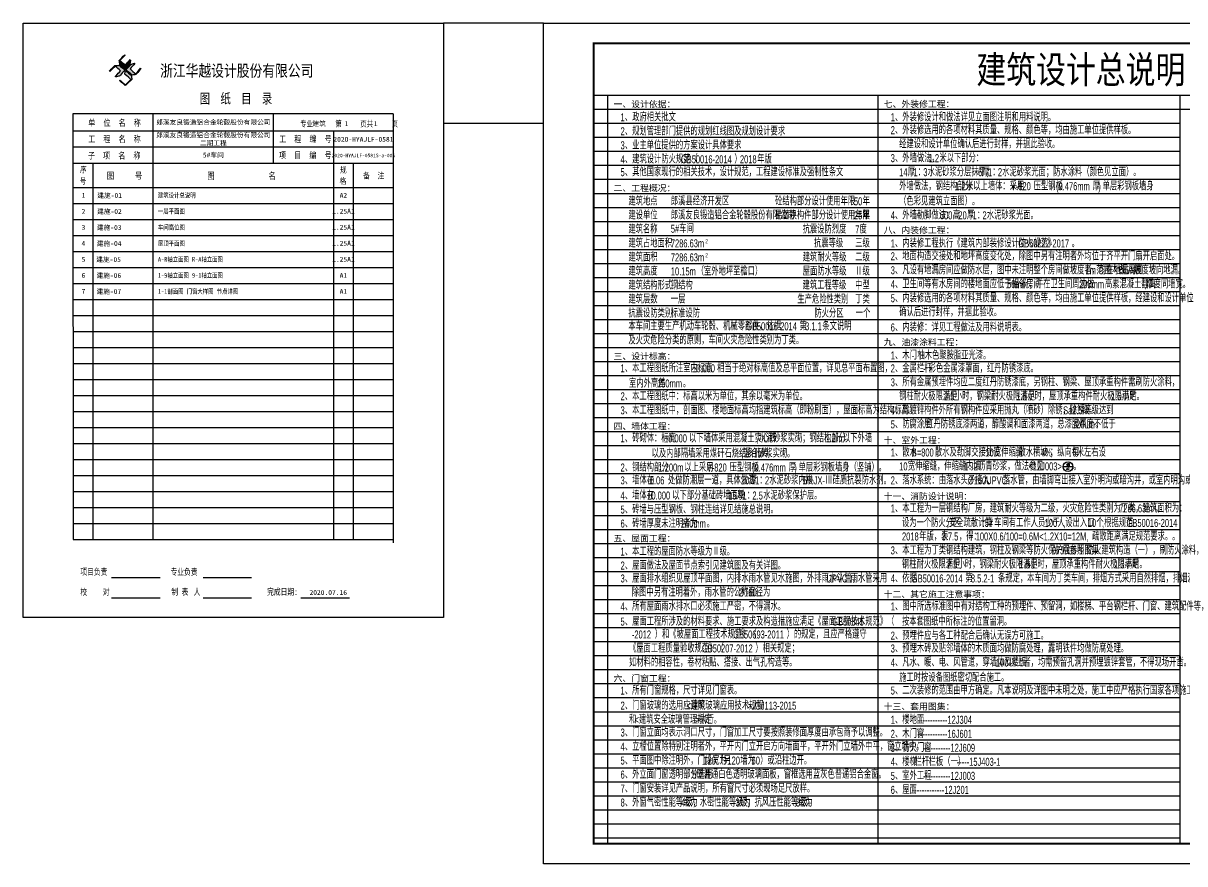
# Model space of a CAD drawing. Extents: x 14591016 to 15383666, y -730593 to -510197.
# Drawn here: x 14591016 to 14649061, y -614943 to -572943 of the extents above; entities that cross this region are included whole.
import ezdxf
from ezdxf.enums import TextEntityAlignment as Align

# ---------------------------------------------------------------- set-up
doc = ezdxf.new("R2010")
doc.units = 0
doc.header["$LTSCALE"] = 1000
doc.header["$MEASUREMENT"] = 0
for name, color, linetype in [('PUB_DIM', 3, 'Continuous'), ('PUB_TEXT', 7, 'Continuous'), ('TK', 4, 'Continuous')]:
    doc.layers.add(name, color=color, linetype=linetype)
doc.styles.add('-宋体', font='', dxfattribs={"width": 0.8})
doc.styles.add('_TCH_LABEL', font='COMPLEX', dxfattribs={"bigfont": 'GBCBIG'})
doc.styles.add('YAYA', font='', dxfattribs={"width": 0.8, "height": 1})
doc.styles.add('图框文字3', font='', dxfattribs={"width": 0.8})
doc.styles.add('图签宋体', font='', dxfattribs={"height": 300})
doc.styles.add('设计说明', font='!TSSDENG', dxfattribs={"width": 0.7, "bigfont": '!HZTXT'})
doc.styles.add('黑体', font='simhei.ttf')
doc.styles.get('-宋体').set_extended_font_data('SimSun')
doc.styles.get('YAYA').set_extended_font_data('SimSun')
doc.styles.get('图框文字3').set_extended_font_data('SimSun')
doc.styles.get('图签宋体').set_extended_font_data('NSimSun')

# ---------------------------------------------------------------- blocks, each defined once
blk = doc.blocks.new('GeYuanFrame_25512836', base_point=(9.34, 2.35))
at = {"layer": 'TK'}
h = blk.add_hatch(color=256, dxfattribs=at)
h.dxf.hatch_style = 2
edge = h.paths.add_edge_path()
edge.add_spline(control_points=[(59.68, 276.88), (59.68, 276.88), (59.68, 276.88), (58.99, 277.46), (58.29, 278.02), (57.63, 278.6), (57.58, 279.3), (57.37, 280), (57.28, 280.71), (58.18, 281.67), (59.11, 282.6), (60.07, 283.5), (60.13, 283.47), (60.17, 283.43), (60.22, 283.39), (59.42, 282.46), (58.48, 281.67), (57.68, 280.73), (58.56, 279.95), (59.47, 279.2), (60.38, 278.45), (61.23, 279.33), (61.99, 280.3), (62.8, 281.22), (63.14, 281.1), (63.02, 280.86), (62.93, 280.48), (62.85, 280.12), (62.8, 279.82), (62.72, 279.46), (62.69, 279.29), (62.66, 279.09), (62.61, 278.95), (62.53, 278.76), (62.24, 278.51), (62.04, 278.27), (61.55, 277.7), (61.14, 277.24), (60.63, 276.63), (60.55, 276.53), (60.38, 276.3), (60.36, 276.3), (60.26, 276.29), (59.77, 276.8), (59.68, 276.88)], knot_values=[-1, 0, 0, 0, 0, 0, 1, 1, 1, 2, 2, 2, 3, 3, 3, 4, 4, 4, 5, 5, 5, 6, 6, 6, 7, 7, 7, 8, 8, 8, 9, 9, 9, 10, 10, 10, 11, 11, 11, 12, 12, 12, 13, 13, 13, 14, 14, 14, 14], degree=3, periodic=0)
h = blk.add_hatch(color=256, dxfattribs=at)
h.dxf.hatch_style = 2
edge = h.paths.add_edge_path()
edge.add_spline(control_points=[(63.92, 279.01), (63.92, 279.01), (63.92, 279.01), (64.28, 279.16), (64.59, 279.31), (64.87, 279.4), (64.98, 279.43), (65.07, 279.35), (65.14, 279.26), (64.37, 278.32), (63.53, 277.44), (62.74, 276.51), (63.66, 275.66), (64.65, 274.86), (65.59, 274.03), (66.42, 274.95), (67.18, 275.93), (67.99, 276.86), (68.1, 276.85), (68.13, 276.76), (68.2, 276.72), (67.55, 275.83), (66.72, 274.94), (65.98, 274.03), (65.86, 273.89), (65.75, 273.71), (65.65, 273.66), (65.42, 273.57), (64.95, 273.59), (64.66, 273.57), (64.33, 273.54), (64.02, 273.51), (63.71, 273.45), (62.84, 274.16), (61.98, 274.94), (61.08, 275.68), (60.97, 275.77), (60.71, 275.95), (60.71, 275.99), (60.71, 276), (60.9, 276.25), (60.98, 276.34), (61.47, 276.92), (61.9, 277.37), (62.39, 277.96), (62.55, 278.16), (62.77, 278.5), (62.95, 278.62), (63.17, 278.77), (63.58, 278.87), (63.92, 279.01)], knot_values=[-1, 0, 0, 0, 0, 0, 1, 1, 1, 2, 2, 2, 3, 3, 3, 4, 4, 4, 5, 5, 5, 6, 6, 6, 7, 7, 7, 8, 8, 8, 9, 9, 9, 10, 10, 10, 11, 11, 11, 12, 12, 12, 13, 13, 13, 14, 14, 14, 15, 15, 15, 16, 16, 16, 16], degree=3, periodic=0)
h = blk.add_hatch(color=256, dxfattribs=at)
h.dxf.hatch_style = 2
edge = h.paths.add_edge_path()
edge.add_spline(control_points=[(55.19, 277.94), (55.19, 277.94), (55.19, 277.94), (54.32, 277.07), (53.5, 276.16), (52.65, 275.27), (52.31, 275.38), (52.58, 275.59), (52.76, 275.79), (53.52, 276.62), (54.41, 277.54), (55.15, 278.29), (55.68, 278.33), (56.35, 278.29), (56.91, 278.31), (57.04, 278.32), (57.2, 278.35), (57.34, 278.31), (57.56, 278.24), (57.82, 277.91), (58.03, 277.73), (58.73, 277.15), (59.48, 276.57), (60.09, 275.97), (59.37, 275.15), (58.62, 274.28), (57.88, 273.41), (57.77, 273.29), (57.64, 273.11), (57.55, 273.06), (57.4, 272.99), (57.18, 272.96), (57.01, 272.91), (56.64, 272.8), (56.31, 272.73), (55.9, 272.62), (55.72, 272.57), (55.45, 272.46), (55.42, 272.64), (55.39, 272.76), (55.62, 272.94), (55.71, 273.04), (56.48, 273.9), (57.25, 274.76), (58.01, 275.6), (57.08, 276.39), (56.15, 277.19), (55.19, 277.94)], knot_values=[-1, 0, 0, 0, 0, 0, 1, 1, 1, 2, 2, 2, 3, 3, 3, 4, 4, 4, 5, 5, 5, 6, 6, 6, 7, 7, 7, 8, 8, 8, 9, 9, 9, 10, 10, 10, 11, 11, 11, 12, 12, 12, 13, 13, 13, 14, 14, 14, 15, 15, 15, 15], degree=3, periodic=0)
h = blk.add_hatch(color=256, dxfattribs=at)
h.dxf.hatch_style = 2
edge = h.paths.add_edge_path()
edge.add_spline(control_points=[(57.65, 270.91), (57.65, 270.91), (57.65, 270.91), (58.57, 270.16), (59.45, 269.35), (60.34, 268.57), (61.32, 269.42), (62.25, 270.32), (63.19, 271.22), (62.4, 271.97), (61.4, 272.8), (60.51, 273.59), (60.4, 273.69), (60.17, 273.85), (60.15, 273.93), (60.1, 274.12), (60.25, 274.58), (60.28, 274.79), (60.34, 275.14), (60.37, 275.45), (60.44, 275.7), (61.45, 274.85), (62.46, 274.01), (63.46, 273.14), (63.49, 272.49), (63.54, 271.85), (63.55, 271.18), (62.67, 270.31), (61.73, 269.45), (60.78, 268.57), (60.66, 268.45), (60.49, 268.24), (60.36, 268.24), (60.16, 268.24), (59.73, 268.73), (59.6, 268.84), (59.1, 269.27), (58.65, 269.67), (58.17, 270.1), (57.94, 270.31), (57.66, 270.48), (57.47, 270.74), (57.5, 270.83), (57.59, 270.85), (57.65, 270.91)], knot_values=[-1, 0, 0, 0, 0, 0, 1, 1, 1, 2, 2, 2, 3, 3, 3, 4, 4, 4, 5, 5, 5, 6, 6, 6, 7, 7, 7, 8, 8, 8, 9, 9, 9, 10, 10, 10, 11, 11, 11, 12, 12, 12, 13, 13, 13, 14, 14, 14, 14], degree=3, periodic=0)
for p, q in [((9.34, 299.35), (219.34, 299.35)), ((9.34, 2.35), (9.34, 299.35)), ((219.34, 299.35), (219.34, 2.35)), ((34.18, 254.13), (34.34, 41.35)), ((194.18, 254.13), (34.18, 254.13)), ((74.34, 41.35), (74.34, 254.13)), ((134.34, 229.35), (134.34, 254.13)), ((194.34, 39.76), (194.34, 254.13)), ((194.34, 245.35), (34.34, 245.35)), ((164.34, 245.35), (164.34, 41.35)), ((194.34, 237.35), (34.34, 237.35)), ((34.34, 229.35), (194.34, 229.35)), ((44.34, 41.35), (44.34, 229.35)), ((174.34, 41.35), (174.34, 229.35)), ((34.34, 217.35), (194.34, 217.35)), ((34.34, 209.35), (194.34, 209.35)), ((34.34, 201.35), (194.34, 201.35)), ((34.34, 193.35), (194.34, 193.35)), ((34.34, 185.35), (194.34, 185.35)), ((34.34, 177.35), (194.34, 177.35)), ((34.34, 169.35), (194.34, 169.35)), ((34.34, 161.35), (194.34, 161.35)), ((34.34, 153.35), (194.34, 153.35)), ((34.34, 145.35), (194.34, 145.35)), ((34.34, 137.35), (194.34, 137.35)), ((34.34, 129.35), (194.34, 129.35)), ((34.34, 121.35), (194.34, 121.35)), ((34.34, 113.35), (194.34, 113.35)), ((34.34, 105.35), (194.34, 105.35)), ((34.34, 97.35), (194.34, 97.35)), ((34.34, 89.35), (194.34, 89.35)), ((34.34, 81.35), (194.34, 81.35)), ((34.34, 73.35), (194.34, 73.35)), ((34.34, 65.35), (194.34, 65.35)), ((34.34, 57.35), (194.34, 57.35)), ((34.34, 49.35), (194.34, 49.35)), ((34.34, 41.35), (194.34, 41.35)), ((53.49, 22.33), (77.69, 22.33)), ((99.24, 22.33), (123.44, 22.33)), ((53.49, 12.21), (77.69, 12.21)), ((99.24, 12.21), (123.44, 12.21)), ((148.13, 12.21), (172.32, 12.21)), ((219.34, 2.35), (9.34, 2.35))]:
    blk.add_line(p, q, dxfattribs=at)
for points in [[(57.28, 280.71), (58.18, 281.67), (59.11, 282.6), (60.07, 283.5)], [(57.63, 278.6), (57.58, 279.3), (57.37, 280), (57.28, 280.71)], [(60.22, 283.39), (59.42, 282.46), (58.48, 281.67), (57.68, 280.73)], [(57.68, 280.73), (58.56, 279.95), (59.47, 279.2), (60.38, 278.45)], [(60.07, 283.5), (60.13, 283.47), (60.17, 283.43), (60.22, 283.39)], [(60.38, 278.45), (61.23, 279.33), (61.99, 280.3), (62.8, 281.22)], [(62.61, 278.95), (62.53, 278.76), (62.24, 278.51), (62.04, 278.27)], [(62.39, 277.96), (62.55, 278.16), (62.77, 278.5), (62.95, 278.62)], [(62.72, 279.46), (62.69, 279.29), (62.66, 279.09), (62.61, 278.95)], [(62.93, 280.48), (62.85, 280.12), (62.8, 279.82), (62.72, 279.46)], [(65.14, 279.26), (64.37, 278.32), (63.53, 277.44), (62.74, 276.51)], [(62.8, 281.22), (63.14, 281.1), (63.02, 280.86), (62.93, 280.48)], [(62.95, 278.62), (63.17, 278.77), (63.58, 278.87), (63.92, 279.01)], [(63.92, 279.01), (64.28, 279.16), (64.59, 279.31), (64.87, 279.4)], [(64.87, 279.4), (64.98, 279.43), (65.07, 279.35), (65.14, 279.26)], [(52.65, 275.27), (52.31, 275.38), (52.58, 275.59), (52.76, 275.79)], [(55.19, 277.94), (54.32, 277.07), (53.5, 276.16), (52.65, 275.27)], [(52.76, 275.79), (53.52, 276.62), (54.41, 277.54), (55.15, 278.29)], [(55.15, 278.29), (55.68, 278.33), (56.35, 278.29), (56.91, 278.31)], [(58.01, 275.6), (57.08, 276.39), (56.15, 277.19), (55.19, 277.94)], [(55.42, 272.64), (55.39, 272.76), (55.62, 272.94), (55.71, 273.04)], [(55.71, 273.04), (56.48, 273.9), (57.25, 274.76), (58.01, 275.6)], [(57.01, 272.91), (56.64, 272.8), (56.31, 272.73), (55.9, 272.62)], [(56.91, 278.31), (57.04, 278.32), (57.2, 278.35), (57.34, 278.31)], [(57.55, 273.06), (57.4, 272.99), (57.18, 272.96), (57.01, 272.91)], [(57.34, 278.31), (57.56, 278.24), (57.82, 277.91), (58.03, 277.73)], [(57.88, 273.41), (57.77, 273.29), (57.64, 273.11), (57.55, 273.06)], [(59.68, 276.88), (58.99, 277.46), (58.29, 278.02), (57.63, 278.6)], [(60.09, 275.97), (59.37, 275.15), (58.62, 274.28), (57.88, 273.41)], [(58.03, 277.73), (58.73, 277.15), (59.48, 276.57), (60.09, 275.97)], [(60.36, 276.3), (60.26, 276.29), (59.77, 276.8), (59.68, 276.88)], [(60.15, 273.93), (60.1, 274.12), (60.25, 274.58), (60.28, 274.79)], [(60.51, 273.59), (60.4, 273.69), (60.17, 273.85), (60.15, 273.93)], [(60.28, 274.79), (60.34, 275.14), (60.37, 275.45), (60.44, 275.7)], [(60.63, 276.63), (60.55, 276.53), (60.38, 276.3), (60.36, 276.3)], [(60.44, 275.7), (61.45, 274.85), (62.46, 274.01), (63.46, 273.14)], [(63.19, 271.22), (62.4, 271.97), (61.4, 272.8), (60.51, 273.59)], [(62.04, 278.27), (61.55, 277.7), (61.14, 277.24), (60.63, 276.63)], [(60.71, 275.99), (60.71, 276), (60.9, 276.25), (60.98, 276.34)], [(61.08, 275.68), (60.97, 275.77), (60.71, 275.95), (60.71, 275.99)], [(60.98, 276.34), (61.47, 276.92), (61.9, 277.37), (62.39, 277.96)], [(63.71, 273.45), (62.84, 274.16), (61.98, 274.94), (61.08, 275.68)], [(62.74, 276.51), (63.66, 275.66), (64.65, 274.86), (65.59, 274.03)], [(63.46, 273.14), (63.49, 272.49), (63.54, 271.85), (63.55, 271.18)], [(64.66, 273.57), (64.33, 273.54), (64.02, 273.51), (63.71, 273.45)], [(65.65, 273.66), (65.42, 273.57), (64.95, 273.59), (64.66, 273.57)], [(65.59, 274.03), (66.42, 274.95), (67.18, 275.93), (67.99, 276.86)], [(65.98, 274.03), (65.86, 273.89), (65.75, 273.71), (65.65, 273.66)], [(68.2, 276.72), (67.55, 275.83), (66.72, 274.94), (65.98, 274.03)], [(67.99, 276.86), (68.1, 276.85), (68.13, 276.76), (68.2, 276.72)], [(55.9, 272.62), (55.72, 272.57), (55.45, 272.46), (55.42, 272.64)], [(57.47, 270.74), (57.5, 270.83), (57.59, 270.85), (57.65, 270.91)], [(58.17, 270.1), (57.94, 270.31), (57.66, 270.48), (57.47, 270.74)], [(57.65, 270.91), (58.57, 270.16), (59.45, 269.35), (60.34, 268.57)], [(59.6, 268.84), (59.1, 269.27), (58.65, 269.67), (58.17, 270.1)], [(60.36, 268.24), (60.16, 268.24), (59.73, 268.73), (59.6, 268.84)], [(60.34, 268.57), (61.32, 269.42), (62.25, 270.32), (63.19, 271.22)], [(60.78, 268.57), (60.66, 268.45), (60.49, 268.24), (60.36, 268.24)], [(63.55, 271.18), (62.67, 270.31), (61.73, 269.45), (60.78, 268.57)]]:
    blk.add_open_spline(points, degree=3, dxfattribs=at)
at = {"layer": 'TK', "style": '-宋体'}
for s, height, width, p in [('浙江华越设计股份有限公司', 5.85, 0.8, (77.74, 272.7)), ('图  纸  目  录', 5, 0.76, (97.54, 259.25)), (' 单  位  名  称', 3.2, 0.78, (39.85, 248)), (' 专业      第     页共     页', 3, 0.76, (145.89, 247.59)), (' 工  程  名  称 ', 3.2, 0.78, (39.81, 239.88)), (' 工  程  编  号', 3.2, 0.78, (135.21, 239.92)), (' 子  项  名  称 ', 3.2, 0.78, (39.67, 231.61)), (' 项  目  编  号', 3.2, 0.78, (135.17, 231.81)), ('序', 3, 0.76, (37.76, 224.72)), ('规', 3, 0.8, (167.67, 224.58)), ('号', 3, 0.76, (37.68, 219.03)), ('图     号', 3.3, 0.8, (51.14, 221.47)), ('图             名', 3.3, 0.8, (101.3, 221.45)), ('格', 3, 0.8, (167.42, 218.97)), ('备  注', 3, 0.8, (179.15, 221.71)), ('项目负责 ', 3.2, 0.75, (37.92, 23.67)), ('专业负责 ', 3.2, 0.75, (82.99, 23.63)), ('校    对', 3.2, 0.75, (37.89, 13.59)), ('制    人', 3.2, 0.75, (83.32, 13.59)), ('表', 3.2, 0.75, (88.47, 13.59)), ('完成日期:', 3.2, 0.75, (131.23, 13.66))]:
    blk.add_text(s, height=height, dxfattribs=dict(at, width=width)).set_placement(p)
at = {"layer": 'TK', "style": '图签宋体'}
for s, p in [('建筑', (153.86, 247.98)), ('1', (170, 247.98)), ('1', (184.53, 248)), ('建施-01', (46.33, 212.1)), ('1', (38.47, 212.15)), ('2', (38.51, 204.15)), ('建施-02', (46.26, 204.1)), ('3', (38.5, 196.15)), ('建施-03', (46.12, 196.1)), ('4', (38.49, 188.15)), ('建施-04', (46.09, 188.1)), ('5', (38.5, 180.15)), ('建施-05', (45.82, 180.1)), ('6', (38.5, 172.15)), ('建施-06', (45.96, 172.1)), ('7', (38.48, 164.15)), ('建施-07', (45.96, 164.1)), ('2020.07.16', (152.39, 13.7))]:
    blk.add_text(s, height=2.4, dxfattribs=at).set_placement(p)
at = {"layer": 'TK'}
for s, insert, char_height, width, attachment_point, style in [('郎溪友良锻造铝合金轮毂股份有限公司', (104.34, 249.74), 2.4, 60.0034, 5, '图签宋体'), ('郎溪友良锻造铝合金轮毂股份有限公司二期工程', (104.34, 241.35), 2.4, 60.0032, 5, '图签宋体'), ('2020-HYAJLF-0581', (179.34, 241.35), 2.4, 30, 5, '图签宋体'), ('5#车间', (104.34, 233.35), 2.4, 60.0031, 5, '图签宋体'), ('2020-HYAJLF-0581S-a-006', (179.34, 233.26), 1.7642, 30, 5, '图签宋体'), ('建筑设计总说明', (76.65, 213.24), 2.4, 87.6958, 4, '图框文字3'), ('A2', (169.34, 213.4), 2.4, 10, 5, '图签宋体'), ('一层平面图', (76.65, 205.24), 2.4, 87.6958, 4, '图框文字3'), ('1.25A1', (169.34, 205.4), 2.4, 10, 5, '图签宋体'), ('车间高位图', (76.65, 197.24), 2.4, 87.6958, 4, '图框文字3'), ('1.25A1', (169.34, 197.4), 2.4, 10, 5, '图签宋体'), ('屋顶平面图', (76.65, 189.24), 2.4, 87.6958, 4, '图框文字3'), ('1.25A1', (169.34, 189.4), 2.4, 10, 5, '图签宋体'), ('A-R轴立面图 R-A轴立面图', (76.65, 181.24), 2.4, 87.6958, 4, '图框文字3'), ('1.25A1', (169.34, 181.4), 2.4, 10, 5, '图签宋体'), ('1-9轴立面图 9-1轴立面图', (76.65, 173.24), 2.4, 87.6958, 4, '图框文字3'), ('A1', (169.34, 173.4), 2.4, 10, 5, '图签宋体'), ('1-1剖面图 门窗大样图 节点详图', (76.65, 165.24), 2.4, 87.6958, 4, '图框文字3'), ('A1', (169.34, 165.4), 2.4, 10, 5, '图签宋体')]:
    blk.add_mtext(s, dxfattribs=dict(at, insert=insert, char_height=char_height, width=width, attachment_point=attachment_point, style=style))
blk = doc.blocks.new('GeYuanFrame_77511424', base_point=(18.76, 4.34))
at = {"layer": 'TK'}
blk.add_line((43.76, 414.34), (602.76, 414.34), dxfattribs=at)
blk.add_lwpolyline([(18.76, 424.34), (612.76, 424.34), (612.76, 4.34), (18.76, 4.34), (18.76, 424.34)], dxfattribs=at)
at = {"layer": 'TK', "const_width": 1}
blk.add_lwpolyline([(602.76, 414.34), (43.76, 414.34), (43.76, 14.34), (602.76, 14.34)], close=True, dxfattribs=at)

msp = doc.modelspace()

# ---------------------------------------------------------------- linework, layer by layer
at = {"ltscale": 0.5}
msp.add_lwpolyline([(14612016.1, -572942.5), (14612016.1, -577942.5), (14617016.1, -577942.5), (14617016.1, -572942.5)], close=True, dxfattribs=at)
at = {"layer": 'Defpoints', "color": 251}
for p, q in [((14619516.1, -576542.5), (14668416.1, -576542.5)), ((14620216.1, -576542.5), (14620216.1, -613942.5)), ((14633716.1, -576542.5), (14633716.1, -613942.5)), ((14648816.1, -576542.5), (14648816.1, -613942.5)), ((14619516.1, -577242.5), (14668416.1, -577242.5)), ((14619516.1, -577942.5), (14648816.1, -577942.5)), ((14619516.1, -578642.5), (14648816.1, -578642.5)), ((14619516.1, -579342.5), (14648816.1, -579342.5)), ((14619516.1, -580042.5), (14648816.1, -580042.5)), ((14619516.1, -580742.5), (14648816.1, -580742.5)), ((14619516.1, -581442.5), (14648816.1, -581442.5)), ((14619516.1, -582142.5), (14648816.1, -582142.5)), ((14619516.1, -582842.5), (14648816.1, -582842.5)), ((14619516.1, -583542.5), (14648816.1, -583542.5)), ((14619516.1, -584242.5), (14648816.1, -584242.5)), ((14619516.1, -584942.5), (14648816.1, -584942.5)), ((14619516.1, -585642.5), (14648816.1, -585642.5)), ((14619516.1, -586342.5), (14648816.1, -586342.5)), ((14619516.1, -587042.5), (14648816.1, -587042.5)), ((14619516.1, -587742.5), (14648816.1, -587742.5)), ((14619516.1, -588442.5), (14648816.1, -588442.5)), ((14619516.1, -589142.5), (14648816.1, -589142.5)), ((14619516.1, -589842.5), (14648816.1, -589842.5)), ((14619516.1, -590542.5), (14648816.1, -590542.5)), ((14619516.1, -591242.5), (14648816.1, -591242.5)), ((14619516.1, -591942.5), (14648816.1, -591942.5)), ((14619516.1, -592642.5), (14648816.1, -592642.5)), ((14619516.1, -593342.5), (14648816.1, -593342.5)), ((14619516.1, -594042.5), (14648816.1, -594042.5)), ((14619516.1, -594742.5), (14648816.1, -594742.5)), ((14619516.1, -595442.5), (14648816.1, -595442.5)), ((14619516.1, -596142.5), (14648816.1, -596142.5)), ((14619516.1, -596842.5), (14648816.1, -596842.5)), ((14619516.1, -597542.5), (14648816.1, -597542.5)), ((14619516.1, -598242.5), (14648816.1, -598242.5)), ((14619516.1, -598942.5), (14648816.1, -598942.5)), ((14619516.1, -599642.5), (14648816.1, -599642.5)), ((14619516.1, -600342.5), (14648816.1, -600342.5)), ((14619516.1, -601042.5), (14648816.1, -601042.5)), ((14619516.1, -601742.5), (14648816.1, -601742.5)), ((14619516.1, -602442.5), (14648816.1, -602442.5)), ((14619516.1, -603142.5), (14648816.1, -603142.5)), ((14619516.1, -603842.5), (14648816.1, -603842.5)), ((14619516.1, -604542.5), (14648816.1, -604542.5)), ((14619516.1, -605242.5), (14648816.1, -605242.5)), ((14619516.1, -605942.5), (14648816.1, -605942.5)), ((14619516.1, -606642.5), (14648816.1, -606642.5)), ((14619516.1, -607342.5), (14648816.1, -607342.5)), ((14619516.1, -608042.5), (14648816.1, -608042.5)), ((14619516.1, -608742.5), (14648816.1, -608742.5)), ((14619516.1, -609442.5), (14648816.1, -609442.5)), ((14619516.1, -610142.5), (14648816.1, -610142.5)), ((14619516.1, -610842.5), (14648816.1, -610842.5)), ((14619516.1, -611542.5), (14648816.1, -611542.5)), ((14619516.1, -612242.5), (14648816.1, -612242.5)), ((14619516.1, -612942.5), (14648816.1, -612942.5)), ((14619516.1, -613642.5), (14648816.1, -613642.5))]:
    msp.add_line(p, q, dxfattribs=at)
at = {"layer": 'PUB_DIM'}
for p in [(14643470.8, -595103.9), (14642980.8, -595103.9), (14642980.8, -595103.9)]:
    msp.add_line(p, (14642980.8, -595103.9), dxfattribs=at)
for centre, radius in [((14643225.8, -595103.9), 245), ((14642980.8, -595103.9), 0)]:
    msp.add_circle(centre, radius, dxfattribs=at)

# ---------------------------------------------------------------- block references
at = {"xscale": 100, "yscale": 100, "zscale": 100}
for name, p in [('GeYuanFrame_25512836', (14591016.1, -602642.5)), ('GeYuanFrame_77511424', (14617016.1, -614942.5))]:
    msp.add_blockref(name, p, dxfattribs=at)

# ---------------------------------------------------------------- texts
at = {"layer": 'PUB_TEXT'}
for s, height, style, width, p in [('建筑设计总说明', 1367.09, 'YAYA', 0.8, (14638646.7, -575942.5)), ('1', 400, '设计说明', 0.7, (14620866.1, -577842.5)), ('、政府相关批文', 400, '设计说明', 0.7, (14621081.5, -577842.5)), ('1', 400, '设计说明', 0.7, (14634366.1, -577842.5)), ('、外装修设计和做法详见立面图注明和用料说明。', 400, '设计说明', 0.7, (14634581.5, -577842.5)), ('、规划管理部门提供的规划红线图及规划设计要求', 400, '设计说明', 0.7, (14621081.5, -578542.5)), ('2', 400, '设计说明', 0.7, (14634366.1, -578485.8)), ('、外装修选用的各项材料其质量、规格、颜色等，均由施工单位提供样板。', 400, '设计说明', 0.7, (14634581.5, -578485.8)), ('2', 400, '设计说明', 0.7, (14620866.1, -578542.5)), ('3', 400, '设计说明', 0.7, (14620866.1, -579242.5)), ('、业主单位提供的方案设计具体要求', 400, '设计说明', 0.7, (14621081.5, -579242.5)), ('经建设和设计单位确认后进行封样，并据此验收。', 400, '设计说明', 0.7, (14634789.5, -579182.7)), ('4', 400, '设计说明', 0.7, (14620866.1, -579942.5)), ('、建筑设计防火规范（', 400, '设计说明', 0.7, (14621081.5, -579942.5)), ('GB50016-2014', 400, '设计说明', 0.7, (14623881.5, -579942.5)), ('）', 400, '设计说明', 0.7, (14626552.3, -579942.5)), ('2018', 400, '设计说明', 0.7, (14626832.3, -579942.5)), ('年版', 400, '设计说明', 0.7, (14627693.8, -579942.5)), ('3', 400, '设计说明', 0.7, (14634366.1, -579885.8)), ('、外墙做法，', 400, '设计说明', 0.7, (14634581.5, -579885.8)), ('1.2', 400, '设计说明', 0.7, (14636261.5, -579885.8)), ('米以下部分：', 400, '设计说明', 0.7, (14636800, -579885.8)), ('5', 400, '设计说明', 0.7, (14620866.1, -580582.7)), ('、其他国家现行的相关技术，设计规范，工程建设标准及强制性条文', 400, '设计说明', 0.7, (14621081.5, -580582.7)), ('14', 400, '设计说明', 0.7, (14634789.5, -580585.8)), ('厚', 400, '设计说明', 0.7, (14635220.2, -580585.8)), ('1', 400, '设计说明', 0.7, (14635500.2, -580585.8)), ('：', 400, '设计说明', 0.7, (14635715.6, -580585.8)), ('3', 400, '设计说明', 0.7, (14635995.6, -580585.8)), ('水泥砂浆分层抹平；', 400, '设计说明', 0.7, (14636211, -580585.8)), ('6', 400, '设计说明', 0.7, (14638731, -580585.8)), ('厚', 400, '设计说明', 0.7, (14638946.4, -580585.8)), ('1', 400, '设计说明', 0.7, (14639226.4, -580585.8)), ('：', 400, '设计说明', 0.7, (14639441.8, -580585.8)), ('2', 400, '设计说明', 0.7, (14639721.8, -580585.8)), ('水泥砂浆光面；防水涂料（颜色见立面）。', 400, '设计说明', 0.7, (14639937.1, -580585.8)), ('外墙做法，钢结构部分', 400, '设计说明', 0.7, (14634789.5, -581285.8)), ('1.2', 400, '设计说明', 0.7, (14637589.5, -581285.8)), ('米以上墙体：采用', 400, '设计说明', 0.7, (14638127.9, -581285.8)), ('V-820', 400, '设计说明', 0.7, (14640367.9, -581285.8)), ('压型钢板', 400, '设计说明', 0.7, (14641509.5, -581285.8)), ('(0.476mm', 400, '设计说明', 0.7, (14642629.5, -581285.8)), ('厚', 400, '设计说明', 0.7, (14644460.2, -581285.8)), (')', 400, '设计说明', 0.7, (14644740.2, -581285.8)), ('单层彩钢板墙身', 400, '设计说明', 0.7, (14644955.6, -581285.8)), ('建筑地点', 400, '设计说明', 0.7, (14621258.3, -582042.5)), ('砼结构部分设计使用年限', 400, '设计说明', 0.7, (14628586, -582042.5)), ('（色彩见建筑立面图）。', 400, '设计说明', 0.7, (14634789.5, -582042.5)), ('建设单位', 400, '设计说明', 0.7, (14621258.3, -582742.5)), ('易替换构件部分设计使用年限', 400, '设计说明', 0.7, (14628586, -582742.5)), ('4', 400, '设计说明', 0.7, (14634366.1, -582742.5)), ('、外墙勒脚做法：', 400, '设计说明', 0.7, (14634581.5, -582742.5)), ('600', 400, '设计说明', 0.7, (14636821.5, -582742.5)), ('高', 400, '设计说明', 0.7, (14637467.7, -582742.5)), ('20', 400, '设计说明', 0.7, (14637747.7, -582742.5)), ('厚', 400, '设计说明', 0.7, (14638178.5, -582742.5)), ('1', 400, '设计说明', 0.7, (14638458.5, -582742.5)), ('：', 400, '设计说明', 0.7, (14638673.8, -582742.5)), ('2', 400, '设计说明', 0.7, (14638953.8, -582742.5)), ('水泥砂浆光面。', 400, '设计说明', 0.7, (14639169.2, -582742.5)), ('建筑名称', 400, '设计说明', 0.7, (14621258.3, -583442.5)), ('抗震设防烈度', 400, '设计说明', 0.7, (14629963.7, -583442.5)), ('建筑占地面积', 400, '设计说明', 0.7, (14621258.3, -584142.5)), ('抗震等级', 400, '设计说明', 0.7, (14630532.6, -584142.5)), ('1', 400, '设计说明', 0.7, (14634366.1, -584142.5)), ('、内装修工程执行《建筑内部装修设计防火规范》', 400, '设计说明', 0.7, (14634581.5, -584142.5)), ('GB50222-2017', 400, '设计说明', 0.7, (14640741.5, -584142.5)), ('建筑面积', 400, '设计说明', 0.7, (14621258.3, -584842.5)), ('建筑耐火等级', 400, '设计说明', 0.7, (14629969.5, -584842.5)), ('2', 400, '设计说明', 0.7, (14634366.1, -584785.8)), ('、地面构造交接处和地坪高度变化处，除图中另有注明者外均位于齐平开门扇开启面处。', 400, '设计说明', 0.7, (14634581.5, -584785.8)), ('。', 400, '设计说明', 0.7, (14643412.3, -584142.5)), ('3', 400, '设计说明', 0.7, (14634366.1, -585485.8)), ('、凡设有地漏房间应做防水层，图中未注明整个房间做坡度者，均在地漏周围', 400, '设计说明', 0.7, (14634581.5, -585485.8)), ('1m', 400, '设计说明', 0.7, (14644101.5, -585485.8)), ('范围内做', 400, '设计说明', 0.7, (14644640, -585485.8)), ('0.5%', 400, '设计说明', 0.7, (14645760, -585485.8)), ('坡度坡向地漏。', 400, '设计说明', 0.7, (14646535.4, -585485.8)), ('建筑高度', 400, '设计说明', 0.7, (14621258.3, -585542.5)), ('屋面防水等级', 400, '设计说明', 0.7, (14629969.2, -585542.5)), ('建筑结构形式', 400, '设计说明', 0.7, (14621258.3, -586242.5)), ('建筑工程等级', 400, '设计说明', 0.7, (14629962, -586242.5)), ('4', 400, '设计说明', 0.7, (14634366.1, -586182.7)), ('、卫生间等有水房间的楼地面应低于相邻房间', 400, '设计说明', 0.7, (14634581.5, -586182.7)), ('50mm', 400, '设计说明', 0.7, (14640181.5, -586182.7)), ('；并在卫生间周边做', 400, '设计说明', 0.7, (14641258.5, -586182.7)), ('200mm', 400, '设计说明', 0.7, (14643778.5, -586182.7)), ('高素混凝土翻高', 400, '设计说明', 0.7, (14645070.8, -586182.7)), (',', 400, '设计说明', 0.7, (14647030.8, -586182.7)), ('厚度同墙宽。', 400, '设计说明', 0.7, (14647138.5, -586182.7)), ('建筑层数', 400, '设计说明', 0.7, (14621258.3, -586942.5)), ('生产危险性类别', 400, '设计说明', 0.7, (14629702.5, -586942.5)), ('5', 400, '设计说明', 0.7, (14634366.1, -586885.8)), ('、内装修选用的各项材料其质量、规格、颜色等，均由施工单位提供样板，经建设和设计单位', 400, '设计说明', 0.7, (14634581.5, -586885.8)), ('抗震设防类别', 400, '设计说明', 0.7, (14621258.3, -587642.5)), ('防火分区', 400, '设计说明', 0.7, (14630553.6, -587642.5)), ('确认后进行封样，并据此验收。', 400, '设计说明', 0.7, (14634789.5, -587582.7)), ('6', 400, '设计说明', 0.7, (14634366.1, -588342.5)), ('、内装修：详见工程做法及用料说明表。', 400, '设计说明', 0.7, (14634581.5, -588342.5)), ('1', 400, '设计说明', 0.7, (14634366.1, -589742.5)), ('、木门', 400, '设计说明', 0.7, (14634581.5, -589742.5)), ('-', 400, '设计说明', 0.7, (14635421.5, -589742.5)), ('柚木色聚胺脂亚光漆。', 400, '设计说明', 0.7, (14635701.5, -589742.5)), ('1', 400, '设计说明', 0.7, (14620866.1, -590385.8)), ('、本工程图纸所注室内标高', 400, '设计说明', 0.7, (14621081.5, -590385.8)), ('%%p0.000', 400, '设计说明', 0.7, (14624441.5, -590385.8)), ('相当于绝对标高值及总平面位置，详见总平面布置图，', 400, '设计说明', 0.7, (14625690.8, -590385.8)), ('2', 400, '设计说明', 0.7, (14634366.1, -590392.1)), ('、金属栏杆', 400, '设计说明', 0.7, (14634581.5, -590392.1)), ('-', 400, '设计说明', 0.7, (14635981.5, -590392.1)), ('彩色金属漆罩面，红丹防锈漆底。', 400, '设计说明', 0.7, (14636261.5, -590392.1)), ('室内外高差', 400, '设计说明', 0.7, (14621289.5, -591142.5)), ('150mm', 400, '设计说明', 0.7, (14622689.5, -591142.5)), ('3', 400, '设计说明', 0.7, (14634366.1, -591085.8)), ('、所有金属预埋件均应二度红丹防锈漆底，另钢柱、钢梁、屋顶承重构件需刷防火涂料，', 400, '设计说明', 0.7, (14634581.5, -591085.8)), ('2', 400, '设计说明', 0.7, (14620866.1, -591785.8)), ('、本工程图纸中：标高以米为单位，其余以毫米为单位。', 400, '设计说明', 0.7, (14621081.5, -591785.8)), ('。', 400, '设计说明', 0.7, (14623981.8, -591142.5)), ('钢柱耐火极限满足', 400, '设计说明', 0.7, (14634789.5, -591785.8)), ('2.5', 400, '设计说明', 0.7, (14637029.5, -591785.8)), ('小时，钢梁耐火极限满足', 400, '设计说明', 0.7, (14637567.9, -591785.8)), ('1.5', 400, '设计说明', 0.7, (14640647.9, -591785.8)), ('小时，屋顶承重构件耐火极限满足', 400, '设计说明', 0.7, (14641186.4, -591785.8)), ('1.0', 400, '设计说明', 0.7, (14645386.4, -591785.8)), ('小时。', 400, '设计说明', 0.7, (14645924.8, -591785.8)), ('、本工程图纸中，剖面图、楼地面标高均指建筑标高（即粉刷面），屋面标高为结构标高。', 400, '设计说明', 0.7, (14621081.5, -592485.8)), ('、除镀锌构件外所有钢构件应采用抛丸（喷砂）除锈，除锈等级达到', 400, '设计说明', 0.7, (14634581.5, -592485.8)), ('级。', 400, '设计说明', 0.7, (14643940, -592485.8)), ('3', 400, '设计说明', 0.7, (14620866.1, -592485.8)), ('4', 400, '设计说明', 0.7, (14634366.1, -592485.8)), ('Sa2.5', 400, '设计说明', 0.7, (14642981.5, -592485.8)), ('5', 400, '设计说明', 0.7, (14634366.1, -593185.8)), ('、防腐涂层', 400, '设计说明', 0.7, (14634581.5, -593185.8)), (':', 400, '设计说明', 0.7, (14635981.5, -593185.8)), ('红丹防锈底漆两道，醇酸调和面漆两道，总漆膜厚度不低于', 400, '设计说明', 0.7, (14636143.1, -593185.8)), ('120um', 400, '设计说明', 0.7, (14643423.1, -593185.8)), ('。', 400, '设计说明', 0.7, (14644596.9, -593185.8)), ('1', 400, '设计说明', 0.7, (14620866.1, -593885.8)), ('、砖砌体：标高', 400, '设计说明', 0.7, (14621081.5, -593885.8)), ('%%p0.000', 400, '设计说明', 0.7, (14623041.5, -593885.8)), ('以下墙体采用混凝土实心砖', 400, '设计说明', 0.7, (14624290.8, -593885.8)), ('水泥砂浆实砌；钢结构部分', 400, '设计说明', 0.7, (14627758.5, -593885.8)), ('1.2m', 400, '设计说明', 0.7, (14631118.5, -593885.8)), ('以下外墙', 400, '设计说明', 0.7, (14631980, -593885.8)), ('以及内部隔墙采用煤矸石烧结多孔砖', 400, '设计说明', 0.7, (14622418.3, -594642.5)), ('混合砂浆实砌。', 400, '设计说明', 0.7, (14627006, -594642.5)), (',', 400, '设计说明', 0.7, (14627650.8, -593885.8)), ('1', 400, '设计说明', 0.7, (14634366.1, -594592.1)), ('、散水', 400, '设计说明', 0.7, (14634581.5, -594592.1)), ('B=800', 400, '设计说明', 0.7, (14635421.5, -594592.1)), ('散水及勒脚交接处设', 400, '设计说明', 0.7, (14636573.8, -594592.1)), ('10', 400, '设计说明', 0.7, (14639093.8, -594592.1)), ('宽伸缩缝', 400, '设计说明', 0.7, (14639524.6, -594592.1)), ('散水横坡', 400, '设计说明', 0.7, (14640752.3, -594592.1)), ('4%', 400, '设计说明', 0.7, (14641872.3, -594592.1)), ('；纵向每', 400, '设计说明', 0.7, (14642324.6, -594592.1)), ('6', 400, '设计说明', 0.7, (14643444.6, -594592.1)), ('米左右设', 400, '设计说明', 0.7, (14643660, -594592.1)), ('2', 400, '设计说明', 0.7, (14620866.1, -595342.5)), ('、钢结构部分', 400, '设计说明', 0.7, (14621081.5, -595342.5)), ('1.200m', 400, '设计说明', 0.7, (14622761.5, -595342.5)), ('以上采用', 400, '设计说明', 0.7, (14624053.8, -595342.5)), ('V-820', 400, '设计说明', 0.7, (14625173.8, -595342.5)), ('压型钢板', 400, '设计说明', 0.7, (14626315.4, -595342.5)), (',', 400, '设计说明', 0.7, (14626898.3, -594642.5)), ('(0.476mm', 400, '设计说明', 0.7, (14627435.4, -595342.5)), ('厚', 400, '设计说明', 0.7, (14629266.1, -595342.5)), (')', 400, '设计说明', 0.7, (14629546.1, -595342.5)), ('单层彩钢板墙身（竖铺）。', 400, '设计说明', 0.7, (14629761.5, -595342.5)), ('10', 400, '设计说明', 0.7, (14634789.5, -595285.8)), ('宽伸缩缝，伸缩缝内填', 400, '设计说明', 0.7, (14635220.2, -595285.8)), ('1', 400, '设计说明', 0.7, (14638020.2, -595285.8)), ('：', 400, '设计说明', 0.7, (14638235.6, -595285.8)), ('2', 400, '设计说明', 0.7, (14638515.6, -595285.8)), ('沥青砂浆，做法参见', 400, '设计说明', 0.7, (14638731, -595285.8)), (',', 400, '设计说明', 0.7, (14640644.6, -594592.1)), ('<12J003>', 400, '设计说明', 0.7, (14641251, -595285.8)), ('。', 400, '设计说明', 0.7, (14643495.4, -595285.8)), ('3', 400, '设计说明', 0.7, (14620866.1, -595985.8)), ('、墙体在', 400, '设计说明', 0.7, (14621081.5, -595985.8)), ('-0.06', 400, '设计说明', 0.7, (14622201.5, -595985.8)), ('处做防潮层一道，具体做法：', 400, '设计说明', 0.7, (14623235.4, -595985.8)), ('20', 400, '设计说明', 0.7, (14626875.4, -595985.8)), ('厚', 400, '设计说明', 0.7, (14627306.1, -595985.8)), ('1', 400, '设计说明', 0.7, (14627586.1, -595985.8)), ('：', 400, '设计说明', 0.7, (14627801.5, -595985.8)), ('2', 400, '设计说明', 0.7, (14628081.5, -595985.8)), ('水泥砂浆内掺', 400, '设计说明', 0.7, (14628296.9, -595985.8)), ('5%JX-', 400, '设计说明', 0.7, (14629976.9, -595985.8)), ('Ⅲ硅质抗裂防水剂。', 400, '设计说明', 0.7, (14631096.9, -595985.8)), ('2', 400, '设计说明', 0.7, (14634366.1, -595985.8)), ('、落水系统：由落水头子接入', 400, '设计说明', 0.7, (14634581.5, -595985.8)), ('%%c160UPVC', 400, '设计说明', 0.7, (14638221.5, -595985.8)), ('落水管，由墙脚弯出接入室外明沟或暗沟井，或室内明沟或暗沟。', 400, '设计说明', 0.7, (14639976.9, -595985.8)), ('4', 400, '设计说明', 0.7, (14620866.1, -596742.5)), ('、墙体在', 400, '设计说明', 0.7, (14621081.5, -596742.5)), ('%%p0.000', 400, '设计说明', 0.7, (14622201.5, -596742.5)), ('以下部分基础砖墙面粉', 400, '设计说明', 0.7, (14623450.8, -596742.5)), ('15', 400, '设计说明', 0.7, (14626250.8, -596742.5)), ('厚', 400, '设计说明', 0.7, (14626681.5, -596742.5)), ('1', 400, '设计说明', 0.7, (14626961.5, -596742.5)), ('：', 400, '设计说明', 0.7, (14627176.9, -596742.5)), ('2.5', 400, '设计说明', 0.7, (14627456.9, -596742.5)), ('水泥砂浆保护层。', 400, '设计说明', 0.7, (14627995.4, -596742.5)), ('5', 400, '设计说明', 0.7, (14620866.1, -597442.5)), ('、砖墙与压型钢板、钢柱连结详见结施总说明。', 400, '设计说明', 0.7, (14621081.5, -597442.5)), ('1', 400, '设计说明', 0.7, (14634366.1, -597385.8)), ('、本工程为一层钢结构厂房，建筑耐火等级为二级，火灾危险性类别为丁类，建筑面积为：', 400, '设计说明', 0.7, (14634581.5, -597385.8)), ('7286.63m', 400, '设计说明', 0.7, (14645781.5, -597385.8)), ('2', 200, '设计说明', 0.7, (14647504.6, -597185.8)), ('，', 400, '设计说明', 0.7, (14647580, -597385.8)), ('6', 400, '设计说明', 0.7, (14620866.1, -598142.5)), ('、砖墙厚度未注明者为', 400, '设计说明', 0.7, (14621081.5, -598142.5)), ('240mm', 400, '设计说明', 0.7, (14623881.5, -598142.5)), ('设为一个防火分区', 400, '设计说明', 0.7, (14634930.6, -598111.7)), ('安全疏散计算', 400, '设计说明', 0.7, (14637278.2, -598111.7)), (':5#', 400, '设计说明', 0.7, (14638958.2, -598111.7)), ('车间有工作人员少于', 400, '设计说明', 0.7, (14639539.8, -598111.7)), ('100', 400, '设计说明', 0.7, (14642059.8, -598111.7)), ('人', 400, '设计说明', 0.7, (14642705.9, -598111.7)), ('设出入口', 400, '设计说明', 0.7, (14643093.6, -598111.7)), ('10', 400, '设计说明', 0.7, (14644213.6, -598111.7)), ('个', 400, '设计说明', 0.7, (14644644.4, -598111.7)), ('根据规范', 400, '设计说明', 0.7, (14645032.1, -598111.7)), ('GB50016-2014', 400, '设计说明', 0.7, (14646152.1, -598111.7)), ('。', 400, '设计说明', 0.7, (14625173.8, -598142.5)), ('2018', 400, '设计说明', 0.7, (14634930.6, -598789)), ('年版，表', 400, '设计说明', 0.7, (14635792.1, -598789)), ('3.7.5', 400, '设计说明', 0.7, (14636912.1, -598789)), (',', 400, '设计说明', 0.7, (14637170.6, -598111.7)), ('，得：', 400, '设计说明', 0.7, (14637773.6, -598789)), ('100X0.6/100=0.6M<1.2X10=12M,', 400, '设计说明', 0.7, (14638613.6, -598789)), (',', 400, '设计说明', 0.7, (14642985.9, -598111.7)), ('疏散距离满足规范要求。。', 400, '设计说明', 0.7, (14644429, -598789)), (',', 400, '设计说明', 0.7, (14644924.4, -598111.7)), ('1', 400, '设计说明', 0.7, (14620866.1, -599542.5)), ('、本工程的屋面防水等级为Ⅱ级。', 400, '设计说明', 0.7, (14621081.5, -599542.5)), ('3', 400, '设计说明', 0.7, (14634366.1, -599485.8)), ('、本工程为丁类钢结构建筑，钢柱及钢梁等防火保护层参照图集', 400, '设计说明', 0.7, (14634581.5, -599485.8)), ('07J905-1', 400, '设计说明', 0.7, (14642421.5, -599485.8)), ('防火建筑构造（一），刷防火涂料，', 400, '设计说明', 0.7, (14644166.1, -599485.8)), ('2', 400, '设计说明', 0.7, (14620866.1, -600242.5)), ('、屋面做法及屋面节点索引见建筑图及有关详图。', 400, '设计说明', 0.7, (14621081.5, -600242.5)), ('钢柱耐火极限满足', 400, '设计说明', 0.7, (14634930.6, -600185.8)), ('2.5', 400, '设计说明', 0.7, (14637170.6, -600185.8)), ('小时，钢梁耐火极限满足', 400, '设计说明', 0.7, (14637709, -600185.8)), ('1.5', 400, '设计说明', 0.7, (14640789, -600185.8)), ('小时，屋顶承重构件耐火极限满足', 400, '设计说明', 0.7, (14641327.5, -600185.8)), ('1.0', 400, '设计说明', 0.7, (14645527.5, -600185.8)), ('小时。', 400, '设计说明', 0.7, (14646065.9, -600185.8)), ('3', 400, '设计说明', 0.7, (14620866.1, -600885.8)), ('、屋面排水组织见屋顶平面图，内排水雨水管见水施图，外排雨水斗，雨水管采用', 400, '设计说明', 0.7, (14621081.5, -600885.8)), ('UPVC', 400, '设计说明', 0.7, (14631161.5, -600885.8)), ('管，', 400, '设计说明', 0.7, (14632066.1, -600885.8)), ('4', 400, '设计说明', 0.7, (14634366.1, -600885.8)), ('、依据', 400, '设计说明', 0.7, (14634581.5, -600885.8)), ('GB50016-2014', 400, '设计说明', 0.7, (14635421.5, -600885.8)), ('第', 400, '设计说明', 0.7, (14638092.3, -600885.8)), ('8.5.2-1', 400, '设计说明', 0.7, (14638372.3, -600885.8)), ('条规定，本车间为丁类车间，排烟方式采用自然排烟，排烟满足规范要求。', 400, '设计说明', 0.7, (14639729.2, -600885.8)), ('除图中另有注明着外，雨水管的公称直径为', 400, '设计说明', 0.7, (14621430.6, -601585.8)), ('%%c160', 400, '设计说明', 0.7, (14626750.6, -601585.8)), ('4', 400, '设计说明', 0.7, (14620866.1, -602285.8)), ('、所有屋面雨水排水口必须施工严密，不得漏水。', 400, '设计说明', 0.7, (14621081.5, -602285.8)), ('。', 400, '设计说明', 0.7, (14627601.3, -601585.8)), ('1', 400, '设计说明', 0.7, (14634366.1, -602282.7)), ('、图中所选标准图中有对结构工种的预埋件、预留洞，如楼梯、平台钢栏杆、门窗、建筑配件等，', 400, '设计说明', 0.7, (14634581.5, -602282.7)), ('5', 400, '设计说明', 0.7, (14620866.1, -603042.5)), ('、屋面工程所涉及的材料要求、施工要求及构造措施应满足《屋面工程技术规范》（', 400, '设计说明', 0.7, (14621081.5, -603042.5)), ('GB50345', 400, '设计说明', 0.7, (14631441.5, -603042.5)), ('按本套图纸中所标注的位置留洞。', 400, '设计说明', 0.7, (14634930.6, -603042.5)), ('-2012', 400, '设计说明', 0.7, (14621430.6, -603685.8)), ('）和《坡屋面工程技术规范》（', 400, '设计说明', 0.7, (14622572.1, -603685.8)), ('GB50693-2011', 400, '设计说明', 0.7, (14626492.1, -603685.8)), ('）的规定，且应严格遵守', 400, '设计说明', 0.7, (14629162.9, -603685.8)), ('2', 400, '设计说明', 0.7, (14634366.1, -603742.5)), ('、预埋件应与各工种配合后确认无误方可施工。', 400, '设计说明', 0.7, (14634581.5, -603742.5)), ('《屋面工程质量验收规范》（', 400, '设计说明', 0.7, (14621289.5, -604382.7)), ('GB50207-2012', 400, '设计说明', 0.7, (14624929.5, -604382.7)), ('）相关规定；', 400, '设计说明', 0.7, (14627600.2, -604382.7)), ('3', 400, '设计说明', 0.7, (14634366.1, -604385.8)), ('、预埋木砖及贴邻墙体的木质面均做防腐处理，露明铁件均做防腐处理。', 400, '设计说明', 0.7, (14634581.5, -604385.8)), ('如材料的相容性，卷材粘贴、搭接、出气孔构造等。', 400, '设计说明', 0.7, (14621289.5, -605085.8)), ('4', 400, '设计说明', 0.7, (14634366.1, -605085.8)), ('、凡水、暖、电、风管道，穿墙体及楼板', 400, '设计说明', 0.7, (14634581.5, -605085.8)), ('100', 400, '设计说明', 0.7, (14639621.5, -605085.8)), ('以上者，均需预留孔洞并预埋镀锌套管，不得现场开凿。', 400, '设计说明', 0.7, (14640267.7, -605085.8)), ('施工时按设备图纸密切配合施工。', 400, '设计说明', 0.7, (14634789.5, -605842.5)), ('1', 400, '设计说明', 0.7, (14620866.1, -606485.8)), ('、所有门窗规格，尺寸详见门窗表。', 400, '设计说明', 0.7, (14621081.5, -606485.8)), ('5', 400, '设计说明', 0.7, (14634366.1, -606485.8)), ('、二次装修的范围由甲方确定。凡本说明及详图中未明之处，施工中应严格执行国家各项施工验收规范。', 400, '设计说明', 0.7, (14634581.5, -606485.8)), ('2', 400, '设计说明', 0.7, (14620866.1, -607242.5)), ('、门窗玻璃的选用应遵照', 400, '设计说明', 0.7, (14621081.5, -607242.5)), ('<', 400, '设计说明', 0.7, (14624161.5, -607242.5)), ('建筑玻璃应用技术规程', 400, '设计说明', 0.7, (14624376.9, -607242.5)), ('>JGJ113-2015', 400, '设计说明', 0.7, (14627176.9, -607242.5)), ('和', 400, '设计说明', 0.7, (14621289.5, -607942.5)), ('<', 400, '设计说明', 0.7, (14621569.5, -607942.5)), ('建筑安全玻璃管理规定', 400, '设计说明', 0.7, (14621784.8, -607942.5)), ('>', 400, '设计说明', 0.7, (14624584.8, -607942.5)), ('执行。', 400, '设计说明', 0.7, (14624800.2, -607942.5)), ('1', 400, '设计说明', 0.7, (14634366, -607948.8)), ('、楼地面', 400, '设计说明', 0.7, (14634581.4, -607948.8)), ('------------12J304', 400, '设计说明', 0.7, (14635701.4, -607948.8)), ('3', 400, '设计说明', 0.7, (14620866.1, -608585.8)), ('、门窗立面均表示洞口尺寸，门窗加工尺寸要按照装修面厚度由承包商予以调整。', 400, '设计说明', 0.7, (14621081.5, -608585.8)), ('2', 400, '设计说明', 0.7, (14634366, -608648.8)), ('、木门窗', 400, '设计说明', 0.7, (14634581.4, -608648.8)), ('------------16J601', 400, '设计说明', 0.7, (14635701.4, -608648.8)), ('4', 400, '设计说明', 0.7, (14620866.1, -609285.8)), ('、立樘位置除特别注明者外，平开内门立开启方向墙面平，平开外门立墙外中平，窗立墙中。', 400, '设计说明', 0.7, (14621081.5, -609285.8)), ('3', 400, '设计说明', 0.7, (14634366, -609348.8)), ('、防火门窗', 400, '设计说明', 0.7, (14634581.4, -609348.8)), ('-----------12J609', 400, '设计说明', 0.7, (14635981.4, -609348.8)), ('5', 400, '设计说明', 0.7, (14620866.1, -609985.8)), ('、平面图中除注明外，门垛宽为', 400, '设计说明', 0.7, (14621081.5, -609985.8)), ('120', 400, '设计说明', 0.7, (14625001.5, -609985.8)), ('（另', 400, '设计说明', 0.7, (14625647.7, -609985.8)), ('120', 400, '设计说明', 0.7, (14626207.7, -609985.8)), ('墙为', 400, '设计说明', 0.7, (14626853.8, -609985.8)), ('60', 400, '设计说明', 0.7, (14627413.8, -609985.8)), ('）或沿柱边开。', 400, '设计说明', 0.7, (14627844.6, -609985.8)), ('4', 400, '设计说明', 0.7, (14634366, -610048.8)), ('、楼梯', 400, '设计说明', 0.7, (14634581.4, -610048.8)), ('栏杆', 400, '设计说明', 0.7, (14635562.5, -610048.8)), ('栏板（一）', 400, '设计说明', 0.7, (14636263.6, -610048.8)), ('-----15J403-1', 400, '设计说明', 0.7, (14637663.6, -610048.8)), ('6', 400, '设计说明', 0.7, (14620866.1, -610685.8)), ('、外立面门窗透明部分选用', 400, '设计说明', 0.7, (14621081.5, -610685.8)), ('5', 400, '设计说明', 0.7, (14624441.5, -610685.8)), ('厚普通白色透明玻璃面板，窗框选用蓝灰色普通铝合金窗。', 400, '设计说明', 0.7, (14624656.9, -610685.8)), ('5', 400, '设计说明', 0.7, (14634366, -610748.8)), ('、室外工程', 400, '设计说明', 0.7, (14634581.4, -610748.8)), ('-----------12J003', 400, '设计说明', 0.7, (14635981.4, -610748.8)), ('7', 400, '设计说明', 0.7, (14620866.1, -611385.8)), ('、门窗安装详见产品说明，所有窗尺寸必须现场足尺放样。', 400, '设计说明', 0.7, (14621081.5, -611385.8)), ('6', 400, '设计说明', 0.7, (14634366, -611448.8)), ('、屋面', 400, '设计说明', 0.7, (14634581.4, -611448.8)), ('-------------12J201', 400, '设计说明', 0.7, (14635421.4, -611448.8)), ('8', 400, '设计说明', 0.7, (14620866.1, -612082.7)), ('、外窗气密性能等级为', 400, '设计说明', 0.7, (14621081.5, -612082.7)), ('4', 400, '设计说明', 0.7, (14623881.5, -612082.7)), ('级；水密性能等级为', 400, '设计说明', 0.7, (14624096.9, -612082.7)), ('3', 400, '设计说明', 0.7, (14626616.9, -612082.7)), ('级；抗风压性能等级为', 400, '设计说明', 0.7, (14626832.3, -612082.7)), ('3', 400, '设计说明', 0.7, (14629632.3, -612082.7)), ('级。', 400, '设计说明', 0.7, (14629847.7, -612082.7))]:
    msp.add_text(s, height=height, dxfattribs=dict(at, style=style, width=width)).set_placement(p)
at = {"layer": 'PUB_TEXT', "color": 4, "style": '黑体'}
for s, height, p in [('一、设计依据：', 315.44, (14620516.1, -577142.5)), ('七、外装修工程：', 315.44, (14634016.1, -577139)), ('二、工程概况：', 315.44, (14620516.1, -581339)), ('八、内装修工程：', 315.44, (14634016.1, -583439)), ('九、油漆涂料工程：', 315.44, (14634016.1, -589040.7)), ('三、设计标高：', 315.44, (14620516.1, -589742.5)), ('四、墙体工程：', 315.44, (14620516.1, -593240.7)), ('十、室外工程：', 315.44, (14634016.1, -593940.7)), ('十一、消防设计说明：', 315.44, (14634016.1, -596739)), ('五、屋面工程：', 315.44, (14620516.1, -598840.7)), ('十二、其它施工注意事项：', 315.443, (14634016.1, -601637.2)), ('六、门窗工程：', 315.44, (14620516.1, -605839)), ('十三、套用图集：', 315.44, (14634016.1, -607240.7))]:
    msp.add_text(s, height=height, dxfattribs=at).set_placement(p)
at = {"layer": 'PUB_TEXT', "color": 4, "style": '设计说明', "width": 0.7}
for s, height, p in [('郎溪县经济开发区', 400, (14623378.7, -582042.5)), ('年', 400, (14632960, -582042.5)), ('50', 400, (14632529.3, -582042.5)), ('郎溪友良锻造铝合金轮毂股份有限公司', 400, (14623378.7, -582742.5)), ('25', 400, (14632529.3, -582742.5)), ('年', 400, (14632960, -582742.5)), ('5#', 400, (14623378.7, -583411.7)), ('车间', 400, (14623798.7, -583411.7)), ('7', 400, (14632592.1, -583442.5)), ('度', 400, (14632807.5, -583442.5)), ('7286.63m', 400, (14623378.7, -584142.5)), ('2', 200, (14625101.7, -583942.5)), ('三级', 400, (14632592.1, -584142.5)), ('7286.63m', 400, (14623378.7, -584842.5)), ('2', 200, (14625101.7, -584642.5)), ('二级', 400, (14632592.1, -584842.5)), ('10.15m', 400, (14623378.7, -585542.5)), ('（室外地坪至檐口）', 400, (14624671, -585542.5)), ('Ⅱ级', 400, (14632592.1, -585542.5)), ('钢结构', 400, (14623378.7, -586242.5)), ('中型', 400, (14632592.1, -586242.5)), ('一层', 400, (14623378.7, -586942.5)), ('丁类', 400, (14632592.1, -586942.5)), ('标准设防', 400, (14623378.7, -587642.5)), ('一个', 400, (14632623.3, -587642.5)), ('本车间主要生产机动车轮毂、机械零部件，依据', 400, (14621258.3, -588285.8)), ('GB50016-2014', 400, (14627138.3, -588285.8)), ('第', 400, (14629809, -588285.8)), ('3.1.1', 400, (14630089, -588285.8)), ('条文说明', 400, (14630950.6, -588285.8)), ('及火灾危险分类的原则，车间火灾危险性类别为丁类。', 400, (14621258.3, -588985.8))]:
    msp.add_text(s, height=height, dxfattribs=at).set_placement(p)
at = {"layer": 'PUB_TEXT', "style": '_TCH_LABEL'}
for s, height, p, p2 in [('4B', 106.52, (14643137, -595055.2), (14643314.5, -595055.2)), ('A1', 114.29, (14643149.6, -595265.7), (14643301.9, -595265.7))]:
    msp.add_text(s, height=height, dxfattribs=at).set_placement(p, p2, align=Align.FIT)

doc.saveas('drawing.dxf')
